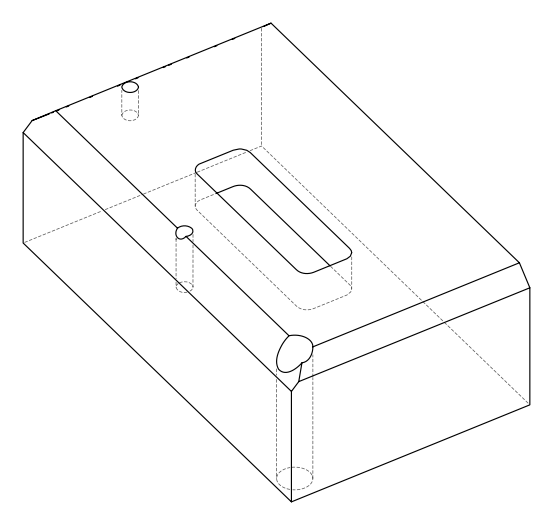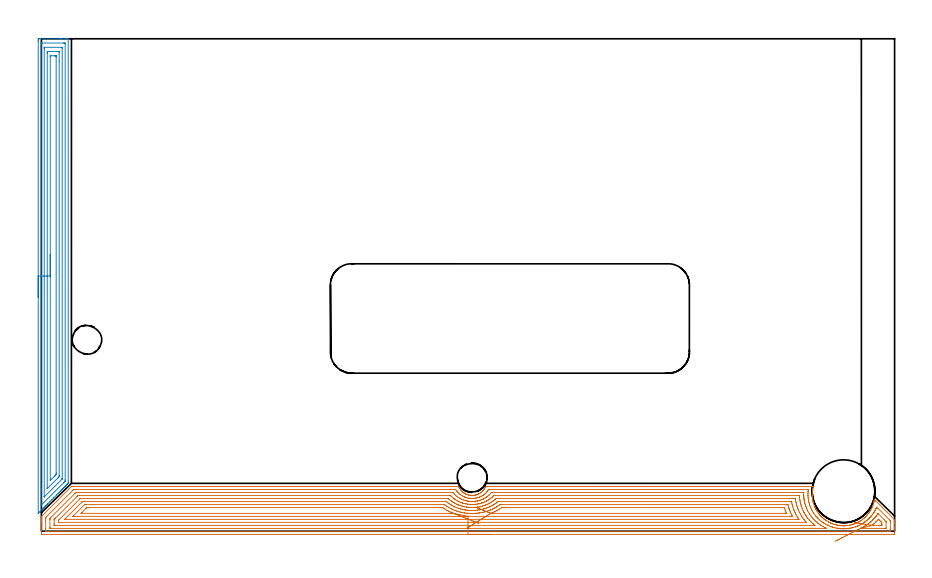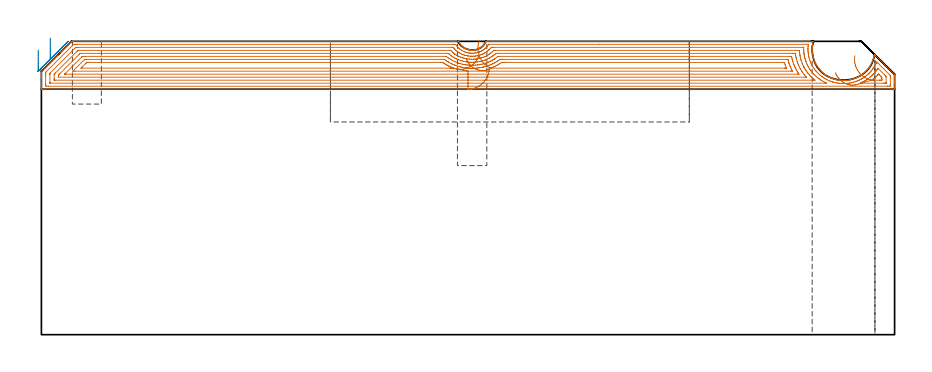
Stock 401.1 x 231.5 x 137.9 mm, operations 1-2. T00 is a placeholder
(PLAN: 14 operations, 10 tool changes, 62.9 min)
(1 AREA_MILL | FG_CHAMFER_SURFACE | UGT0205_001 | 24.72 min | 101019 mm3)
(2 AREA_MILL_1 | FG_CHAMFER_SURFACE_1 | UGT0205_001 | 8.98 min | 21252 mm3)
(3 AREA_MILL_2 | FG_CHAMFER_SURFACE_2 | UGT0205_001 | 10.54 min | 26069 mm3)
(4 MILL_RECTANGULAR_POCKET | POCKET_RECTANGULAR_STRAIGHT | NXT0201_012 | Follow Part, ap 4, ae 75% | 14.4 min | 325528 mm3)
(5 MILL_BLIND_HOLE_FROM_SOLID_MATERIAL | STEP1POCKET | NXT0201_010 | Spiral | 1.45 min | 8687 mm3)
(6 BORE_BLIND_HOLE | STEP1POCKET | UGT0332_073 | 0.24 min | 13 mm3)
(7 SPOT_DRILL | STEP1HOLE | NXT0321_9005460120000 | 0.05 min | 148 mm3)
(8 SPOT_DRILL_1 | STEP1POCKET_1 | NXT0321_9005460120000 | 0.03 min | 19 mm3)
(9 DRILL_BLIND_HOLE_INTO_CENTER | STEP1HOLE | UGT0301_196 | 0.06 min | 324 mm3)
(10 GUN_DRILL_THROUGH_HOLE | STEP1HOLE | UGT0307_003 | 0.63 min | 4911 mm3)
(11 SPADE_DRILL_TO_ENLARGE_THROUGH_HOLE | STEP1HOLE | UGT0306_009 | 0.58 min | 30926 mm3)
(12 DRILL_TO_ENLARGE_THROUGH_HOLE | STEP1HOLE | UGT0301_394 | 0.6 min | 54657 mm3)
(13 DRILL_BLIND_HOLE_INTO_CENTER_1 | STEP1POCKET_1 | NXT0301_128 | 0.13 min | 3147 mm3)
(14 MILL_ROUGH_BLIND_HOLE_CONTOUR | STEP1POCKET_1 | NXT0201_010 | Spiral | 0.5 min | 1110 mm3)
(TOOL UGT0205_001 | Chamfer Mill 20 x 3 x 45 deg. | D20 FL50 Z2)
(TOOL NXT0201_012 | ENDMILL 16mm [2P460-1600-NA 1630] | D16 FL38 Z6)
(TOOL NXT0201_010 | ENDMILL 10mm [2P460-1000-NA 1630] | D10 FL30 Z6)
(TOOL UGT0332_073 | 13.8 mm Rough Boring Bar | D13.8)
(TOOL NXT0321_9005460120000 | NC Spot Drill, 142deg, 12mm, Carbide, Uncoated | D12 PA142 FL30 Z2)
(TOOL UGT0301_196 | Twist Drill 7.7 mm | D7.7 PA118 FL73 Z2)
(TOOL UGT0307_003 | Gun Drill 7 mm | D7 PA130 FL24 Z1)
(TOOL UGT0306_009 | Spade Drill 18.5mm | D18.5 PA132 FL10 Z2)
(TOOL UGT0301_394 | Twist Drill 29.5 mm | D29.5 PA118 FL165 Z2)
(TOOL NXT0301_128 | Carbide Drill 12mm [861.1-1200-036A1-GP GC34] | D12 PA150 FL37.4 Z2)
(OP 1 AREA_MILL)
G17 G21 G94 G90
T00 M6
G54
G17 G0 G90 X210.55 Y-1.5 S1061 M3
G43 Z147.9 H0
Z125.4
G94 G1 X210.512 Z124.528 F250.
X210.398 Z123.663
X210.209 Z122.812
X209.947 Z121.98
X209.613 Z121.174
X209.21 Z120.4
X208.741 Z119.664
X208.21 Z118.972
X207.621 Z118.329
X206.978 Z117.74
X206.286 Z117.208
X205.55 Z116.74
X204.776 Z116.337
X203.97 Z116.003
X203.138 Z115.741
X202.286 Z115.552
X201.422 Z115.438
X200.55 Z115.4
X0.608 Y-1.499 Z115.401
X0.042 Y-1.493 Z115.404
X0.008 Y-1.492 Z115.406
X0. Y-0.93 Z115.968
Y3.52 Z120.415
Y4.089 Z120.986
Y4.41 Z121.307
Y4.979 Z121.875
Y5.3 Z122.195
Y5.934 Z122.833
Y6.635 Z123.534
X0.001 Y6.76 Z123.66
X0.01 Y6.901 Z123.794
X0.142 Y7.042 Z123.942
X13.997 Y20.897 Z137.796
X14.094 Y20.994 Z137.891
X14.889 Y21. Z137.9
X196.087
X196.143 Y20.995 Z137.891
X196.174 Y20.951 Z137.85
X196.26 Y20.774 Z137.671
X196.333 Y20.621 Z137.518
X196.433 Y20.429 Z137.327
X196.527 Y20.25 Z137.148
X196.612 Y20.112 Z137.01
X196.699 Y19.984 Z136.883
X196.92 Y19.661 Z136.561
X196.98 Y19.584 Z136.483
X197.014 Y19.539 Z136.437
X197.059 Y19.48 Z136.379
X197.255 Y19.226 Z136.124
X197.421 Y19.034 Z135.931
X197.784 Y18.678 Z135.577
X197.872 Y18.599 Z135.497
X198.16 Y18.339 Z135.239
X198.236 Y18.277 Z135.177
X198.277 Y18.246 Z135.146
X198.315 Y18.217 Z135.117
X198.467 Y18.115 Z135.013
X198.555 Y18.056 Z134.952
X198.756 Y17.918 Z134.817
X198.765 Y17.912 Z134.812
X198.963 Y17.793 Z134.691
X199.018 Y17.76 Z134.658
X199.209 Y17.646 Z134.54
X199.513 Y17.487 Z134.385
X199.578 Y17.454 Z134.352
X199.852 Y17.334 Z134.232
X200.104 Y17.237 Z134.132
X200.316 Y17.166 Z134.066
X200.548 Y17.091 Z133.991
X200.996 Y16.975 Z133.874
X201.09 Y16.957 Z133.857
X201.443 Y16.893 Z133.788
X201.532 Y16.881 Z133.778
X201.621 Y16.87 Z133.767
X201.708 Y16.859 Z133.756
X201.891 Y16.838 Z133.731
X202.338 Y16.805 Z133.7
X202.673 Y16.806
X202.785 Y16.812 Z133.706
X203.233 Y16.851 Z133.744
X203.324 Y16.862 Z133.759
X203.381 Y16.87 Z133.767
X203.46 Y16.881 Z133.778
X203.489 Y16.886 Z133.781
X203.679 Y16.911 Z133.809
X204.128 Y17.006 Z133.901
X204.218 Y17.029 Z133.927
X204.573 Y17.129 Z134.025
X204.8 Y17.208 Z134.107
X205.002 Y17.28 Z134.178
X205.405 Y17.445 Z134.344
X205.425 Y17.453 Z134.353
X205.459 Y17.47 Z134.369
X205.467 Y17.473 Z134.373
X205.507 Y17.495 Z134.395
X205.919 Y17.72 Z134.618
X206.361 Y17.993 Z134.89
X206.831 Y18.339 Z135.238
X207.255 Y18.707 Z135.606
X207.506 Y18.96 Z135.86
X207.624 Y19.095 Z135.991
X207.691 Y19.168 Z136.067
X207.742 Y19.225 Z136.124
X207.987 Y19.538 Z136.438
X208.149 Y19.746 Z136.646
X208.383 Y20.111 Z137.011
X208.628 Y20.55 Z137.449
X208.792 Y20.884 Z137.782
X208.848 Y21. Z137.885
X209.476 Z137.9
X362.567 Y20.999 Z137.899
X362.771 Y20.998 Z137.893
X362.811 Y20.993 Z137.887
X362.815 Y20.974 Z137.868
X362.632 Y20.112 Z137.01
X362.539 Y19.539 Z136.437
X362.489 Y19.226 Z136.124
X362.429 Y18.65 Z135.548
X362.397 Y18.339 Z135.238
X362.363 Y17.453 Z134.352
X362.38 Y16.567 Z133.466
X362.449 Y15.681 Z132.58
X362.577 Y14.795 Z131.694
X362.752 Y13.909 Z130.808
X362.822 Y13.604 Z130.502
X362.909 Y13.31 Z130.208
X362.994 Y13.023 Z129.921
X363.295 Y12.136 Z129.036
X363.652 Y11.253 Z128.147
X363.716 Y11.108 Z128.002
X363.896 Y10.75 Z127.65
X363.952 Y10.64 Z127.536
X363.986 Y10.572 Z127.47
X364.092 Y10.364 Z127.263
X364.145 Y10.267 Z127.167
X364.337 Y9.919 Z126.818
X364.598 Y9.478 Z126.377
X365.202 Y8.592 Z125.491
X365.35 Y8.389 Z125.288
X365.504 Y8.189 Z125.088
X365.667 Y7.991 Z124.891
X365.903 Y7.706 Z124.605
X365.979 Y7.62 Z124.518
X366.062 Y7.525 Z124.421
X366.147 Y7.428 Z124.326
X366.398 Y7.154 Z124.053
X366.471 Y7.08 Z123.978
X366.727 Y6.821 Z123.718
X366.871 Y6.682 Z123.579
X367.007 Y6.551 Z123.449
X367.169 Y6.401 Z123.299
X367.292 Y6.287 Z123.186
X367.704 Y5.933 Z122.833
X367.808 Y5.85 Z122.75
X367.943 Y5.741 Z122.64
X368.061 Y5.65 Z122.549
X368.132 Y5.597 Z122.493
X368.186 Y5.554 Z122.452
X368.272 Y5.492 Z122.391
X368.359 Y5.43 Z122.329
X368.542 Y5.3 Z122.197
X368.656 Y5.219 Z122.115
X368.894 Y5.048 Z121.947
X369.08 Y4.926 Z121.825
X369.974 Y4.394 Z121.292
X370.144 Y4.302 Z121.199
X370.332 Y4.2 Z121.098
X370.402 Y4.162 Z121.06
X370.868 Y3.936 Z120.834
X371.037 Y3.862 Z120.758
X371.225 Y3.778 Z120.675
X371.313 Y3.738 Z120.636
X371.762 Y3.557 Z120.456
X372.541 Y3.276 Z120.174
X372.656 Y3.239 Z120.138
X372.711 Y3.224 Z120.122
X372.822 Y3.192 Z120.089
X373.102 Y3.109 Z120.007
X373.55 Y2.993 Z119.891
X373.714 Y2.959 Z119.854
X374.444 Y2.799 Z119.697
X374.607 Y2.771 Z119.669
X374.891 Y2.721 Z119.62
X375.162 Y2.686 Z119.586
X375.338 Y2.665 Z119.562
X375.5 Y2.653 Z119.544
X375.73 Y2.63 Z119.526
X375.946 Y2.613 Z119.503
X376.232 Y2.585 Z119.481
X376.679 Y2.561 Z119.46
X377.127 Y2.551 Z119.451
X377.134 Y2.552
X377.285 Y2.557
X377.343 Y2.558 Z119.452
X377.374 Z119.454
X377.411 Y2.559 Z119.456
X377.574 Y2.562 Z119.46
X378.021 Y2.589 Z119.483
X378.177 Y2.606 Z119.495
X378.633 Y2.646 Z119.543
X378.833 Y2.665 Z119.563
X378.915 Y2.673 Z119.57
X379.809 Y2.809 Z119.707
X379.963 Y2.839 Z119.737
X380.256 Y2.896 Z119.796
X380.703 Y3.006 Z119.903
X381.302 Y3.176 Z120.069
X381.48 Y3.224 Z120.122
X381.557 Y3.245 Z120.144
X381.597 Y3.257 Z120.154
X381.659 Y3.277 Z120.173
X381.748 Y3.31 Z120.204
X382.194 Y3.472 Z120.368
X382.491 Y3.579 Z120.478
X382.939 Y3.761 Z120.66
X383.385 Y3.961 Z120.858
X383.533 Y4.034 Z120.93
X383.799 Y4.162 Z121.06
X383.951 Y4.243 Z121.143
X384.279 Y4.42 Z121.319
X384.728 Y4.683 Z121.581
X384.872 Y4.772 Z121.67
X385.173 Y4.959 Z121.857
X385.24 Y5.004 Z121.901
X385.307 Y5.048 Z121.946
X386.067 Y5.596 Z122.494
X386.494 Y5.934 Z122.832
X386.657 Y6.075 Z122.972
X386.79 Y6.19 Z123.086
X386.961 Y6.336 Z123.234
X387.103 Y6.471 Z123.371
X387.159 Y6.524 Z123.424
X387.431 Y6.783 Z123.681
X387.47 Y6.821 Z123.718
X387.855 Y7.213 Z124.111
X388.131 Y7.525 Z124.42
X388.293 Y7.707 Z124.604
X388.749 Y8.256 Z125.155
X388.999 Y8.592 Z125.491
X389.173 Y8.84 Z125.74
X389.307 Y9.032 Z125.932
X389.643 Y9.542 Z126.442
X389.882 Y9.951 Z126.851
X390.107 Y10.364 Z127.264
X390.537 Y11.224 Z128.122
X390.905 Y12.137 Z129.035
X391.205 Y13.022 Z129.922
X391.384 Y13.655 Z130.554
X391.431 Y13.822 Z130.721
X391.479 Y14.017 Z130.915
X391.495 Y14.094 Z130.992
X391.537 Y14.287 Z131.184
X391.61 Y14.63 Z131.53
X391.649 Y14.817 Z131.715
X391.656 Y14.831 Z131.729
X391.658
X391.676 Y14.825 Z131.723
X392.013 Y14.487 Z131.387
X392.303 Y14.2 Z131.095
X400.905 Y5.597 Z122.493
X401.088 Y5.413 Z122.309
X401.099 Y5.396 Z122.292
X401.1 Y5.151 Z122.051
Y4.163 Z121.063
Y3.52 Z120.416
Y2.309 Z119.206
Y1.74 Z118.635
Y1.135 Z118.03
Y-0.645 Z116.251
X401.098 Y-0.93 Z115.967
X401.092 Y-1.491 Z115.405
X401.058 Y-1.493 Z115.404
X400.492 Y-1.5 Z115.4
X200.55
Y-0.086 Z116.814
X3.285
X2.436 Y-0.083 Z116.817
X2.393 Y-0.08 Z116.82
X2.01 Y-0.04 Z116.86
X2.003 Y0.349 Z117.249
X2.001 Y0.85 Z117.75
X2. Y1.242 Z118.142
Y4.802 Z121.702
Y5.692 Z122.592
X2.003 Y6.19 Z123.09
X2.007 Y6.386 Z123.286
X2.01 Y6.433 Z123.333
X2.028 Y6.466 Z123.366
X2.07 Y6.512 Z123.412
X2.393 Y6.843 Z123.743
X14.889 Y19.338 Z136.238
X14.992 Y19.437 Z136.337
X15.101 Y19.539 Z136.439
X15.739 Y19.582 Z136.482
X15.782 Y19.584 Z136.484
X16.628 Y19.586 Z136.486
X193.409
X194.258 Y19.583 Z136.483
X194.302 Y19.581 Z136.481
X194.771 Y19.539 Z136.439
X195.194 Y18.954 Z135.854
X195.432 Y18.65 Z135.55
X195.731 Y18.29 Z135.19
X196.087 Y17.931 Z134.831
X196.271 Y17.76 Z134.66
X196.647 Y17.425 Z134.325
X196.98 Y17.173 Z134.073
X197.427 Y16.87 Z133.77
X197.872 Y16.599 Z133.499
X198.457 Y16.286 Z133.186
X198.765 Y16.148 Z133.048
X198.835 Y16.119 Z133.019
X199.199 Y15.98 Z132.88
X199.657 Y15.832 Z132.732
X199.87 Y15.768 Z132.668
X200.55 Y15.603 Z132.503
X201.015 Y15.516 Z132.416
X201.443 Y15.461 Z132.361
X201.618 Y15.44 Z132.34
X202.18 Y15.4 Z132.3
X202.335 Y15.396 Z132.296
X202.912 Y15.404 Z132.304
X203.228 Y15.429 Z132.329
X203.727 Y15.482 Z132.382
X204.12 Y15.538 Z132.438
X204.49 Y15.612 Z132.512
X205.013 Y15.737 Z132.637
X205.203 Y15.79 Z132.69
X205.795 Y15.98 Z132.88
X205.889 Y16.013 Z132.913
X205.906 Y16.019 Z132.919
X206.506 Y16.271 Z133.171
X206.798 Y16.421 Z133.321
X207.089 Y16.58 Z133.48
X207.578 Y16.87 Z133.77
X207.691 Y16.944 Z133.844
X208.164 Y17.288 Z134.188
X208.583 Y17.624 Z134.524
X208.656 Y17.687 Z134.587
X208.735 Y17.76 Z134.66
X209.109 Y18.125 Z135.025
X209.476 Y18.525 Z135.425
X209.532 Y18.594 Z135.494
X209.576 Y18.65 Z135.55
X209.917 Y19.1 Z136.
X210.216 Y19.539 Z136.439
X210.24 Y19.57 Z136.47
X210.25 Y19.579 Z136.479
X210.277 Y19.582 Z136.482
X210.323 Y19.585 Z136.485
X262.456
X360.325 Y19.584 Z136.484
X360.515 Y19.578 Z136.478
X360.521 Y19.567 Z136.467
X360.52 Y19.539 Z136.439
X360.502 Y19.363 Z136.263
X360.426 Y18.65 Z135.55
X360.418 Y18.557 Z135.457
X360.375 Y17.76 Z134.66
X360.374 Y17.712 Z134.612
X360.376 Y16.87 Z133.77
X360.377 Y16.818 Z133.718
X360.427 Y15.98 Z132.88
X360.434 Y15.871 Z132.771
X360.531 Y15.09 Z131.99
X360.562 Y14.854 Z131.754
X360.682 Y14.2 Z131.1
X360.767 Y13.759 Z130.659
X360.875 Y13.31 Z130.21
X361.105 Y12.533 Z129.433
X361.142 Y12.42 Z129.32
X361.218 Y12.197 Z129.097
X361.47 Y11.53 Z128.43
X361.627 Y11.123 Z128.023
X361.837 Y10.64 Z127.54
X362.111 Y10.085 Z126.985
X362.29 Y9.75 Z126.65
X362.501 Y9.361 Z126.261
X362.809 Y8.86 Z125.76
X363.003 Y8.564 Z125.464
X363.416 Y7.97 Z124.87
X363.896 Y7.336 Z124.236
X364.011 Y7.195 Z124.095
X364.109 Y7.08 Z123.98
X364.428 Y6.716 Z123.616
X364.788 Y6.319 Z123.219
X364.918 Y6.19 Z123.09
X365.681 Y5.459 Z122.359
X365.863 Y5.3 Z122.2
X366.574 Y4.714 Z121.614
X366.985 Y4.41 Z121.31
X367.466 Y4.066 Z120.966
X367.798 Y3.85 Z120.75
X368.394 Y3.485 Z120.385
X369.251 Y3.013 Z119.913
X369.405 Y2.937 Z119.837
X370.048 Y2.63 Z119.53
X370.144 Y2.587 Z119.487
X370.221 Y2.554 Z119.454
X371.037 Y2.238 Z119.138
X371.658 Y2.011 Z118.911
X371.929 Y1.924 Z118.824
X372.009 Y1.9 Z118.8
X372.573 Y1.74 Z118.64
X372.822 Y1.676 Z118.576
X372.907 Y1.655 Z118.555
X373.714 Y1.485 Z118.385
X374.036 Y1.42 Z118.32
X374.607 Y1.327 Z118.227
X375.081 Y1.268 Z118.168
X375.5 Y1.226 Z118.126
X375.68 Y1.211 Z118.111
X376.231 Y1.171 Z118.071
X376.392 Y1.164 Z118.064
X376.988 Y1.146 Z118.046
X377.285
X377.861 Y1.166 Z118.066
X378.177 Y1.183 Z118.083
X378.69 Y1.229 Z118.129
X379.07 Y1.267 Z118.167
X379.491 Y1.32 Z118.22
X379.963 Y1.391 Z118.291
X380.265 Y1.438 Z118.338
X380.855 Y1.554 Z118.454
X381.007 Y1.59 Z118.49
X381.616 Y1.74 Z118.64
X381.769 Y1.783 Z118.683
X382.509 Y2.002 Z118.902
X382.64 Y2.047 Z118.947
X383.069 Y2.203 Z119.103
X383.533 Y2.377 Z119.277
X383.714 Y2.45 Z119.35
X384.149 Y2.63 Z119.53
X384.375 Y2.731 Z119.631
X384.426 Y2.754 Z119.654
X384.939 Y3.008 Z119.908
X385.318 Y3.207 Z120.107
X385.521 Y3.319 Z120.219
X385.875 Y3.52 Z120.42
X386.085 Y3.646 Z120.546
X386.211 Y3.724 Z120.624
X386.628 Y3.994 Z120.894
X387.103 Y4.324 Z121.224
X387.154 Y4.36 Z121.26
X387.222 Y4.41 Z121.31
X387.661 Y4.744 Z121.644
X387.996 Y5.01 Z121.91
X388.336 Y5.3 Z122.2
X388.627 Y5.561 Z122.461
X388.889 Y5.802 Z122.702
X389.086 Y5.994 Z122.894
X389.28 Y6.19 Z123.09
X389.525 Y6.446 Z123.346
X389.781 Y6.725 Z123.625
X389.947 Y6.915 Z123.815
X390.087 Y7.08 Z123.98
X390.35 Y7.403 Z124.303
X390.674 Y7.808 Z124.708
X390.743 Y7.901 Z124.801
X390.792 Y7.97 Z124.87
X391.107 Y8.429 Z125.329
X391.397 Y8.86 Z125.76
X391.463 Y8.963 Z125.863
X391.566 Y9.132 Z126.032
X391.789 Y9.528 Z126.428
X391.909 Y9.75 Z126.65
X392.097 Y10.111 Z127.011
X392.366 Y10.64 Z127.54
X392.397 Y10.702 Z127.602
X392.459 Y10.834 Z127.734
X392.667 Y11.322 Z128.222
X393.352 Y10.698 Z127.598
X393.371 Y10.679 Z127.579
X398.749 Y5.3 Z122.2
X399.09 Y4.919 Z121.819
X399.096 Y4.41 Z121.31
X399.099 Y4.019 Z120.919
Y0.85 Z117.75
X399.098 Y0.461 Z117.361
X399.09 Y-0.04 Z116.86
X398.748 Y-0.08 Z116.82
X398.707 Y-0.082 Z116.818
X397.861 Y-0.086 Z116.814
X397.815
X200.55
Y1.328 Z118.228
X4.178 Y1.329 Z118.229
X4.04 Y1.33 Z118.23
X4.018 Y1.332 Z118.232
X4.013 Y1.334 Z118.234
X4.009 Y1.351 Z118.251
X4.003 Y1.445 Z118.345
X4.001 Y1.563 Z118.463
X4. Y1.74 Z118.64
X4.001 Y5.477 Z122.377
X4.004 Y5.655 Z122.555
X4.012 Y6. Z122.9
X4.178 Y6.179 Z123.079
X4.184 Y6.184 Z123.084
X15.782 Y17.783 Z134.683
X16.074 Y18.071 Z134.971
X16.16 Y18.151 Z135.051
X16.176 Y18.164 Z135.064
X16.202 Y18.167 Z135.067
X16.263 Y18.17 Z135.07
X16.674 Y18.171 Z135.071
X17.154
X192.997
X193.409 Y18.169 Z135.069
X193.467 Y18.167 Z135.067
X193.499 Y18.165 Z135.065
X193.528 Y18.136 Z135.036
X194.059 Y17.513 Z134.413
X194.302 Y17.267 Z134.167
X194.718 Y16.87 Z133.77
X195.194 Y16.453 Z133.353
X195.85 Y15.98 Z132.88
X196.087 Y15.82 Z132.72
X196.515 Y15.553 Z132.453
X196.98 Y15.305 Z132.205
X197.396 Y15.09 Z131.99
X197.872 Y14.883 Z131.783
X198.214 Y14.749 Z131.649
X198.765 Y14.565 Z131.465
X199.083 Y14.468 Z131.368
X199.499 Y14.358 Z131.258
X199.657 Y14.321 Z131.221
X200.199 Y14.2 Z131.1
X200.55 Y14.137 Z131.037
X200.625 Y14.125 Z131.025
X201.443 Y14.032 Z130.932
X201.627 Y14.016 Z130.916
X201.997 Y13.992 Z130.892
X202.335 Y13.981 Z130.881
X202.551 Y13.984 Z130.884
X203.228 Y14.006 Z130.906
X203.408 Y14.02 Z130.92
X204.12 Y14.094 Z130.994
X204.214 Y14.106 Z131.006
X204.811 Y14.2 Z131.1
X204.979 Y14.234 Z131.134
X205.013 Y14.241 Z131.141
X205.697 Y14.408 Z131.308
X205.906 Y14.466 Z131.366
X206.379 Y14.618 Z131.518
X206.798 Y14.76 Z131.66
X207.035 Y14.854 Z131.754
X207.618 Y15.09 Z131.99
X207.668 Y15.113 Z132.013
X207.691 Y15.124 Z132.024
X208.247 Y15.425 Z132.325
X208.583 Y15.62 Z132.52
X208.807 Y15.757 Z132.657
X209.154 Y15.98 Z132.88
X209.343 Y16.112 Z133.012
X209.476 Y16.21 Z133.11
X209.845 Y16.501 Z133.401
X210.295 Y16.87 Z133.77
X210.334 Y16.904 Z133.804
X210.369 Y16.936 Z133.836
X210.781 Y17.349 Z134.249
X211.158 Y17.76 Z134.66
X211.507 Y18.164 Z135.064
X211.744 Y18.168 Z135.068
X212.154 Y18.17 Z135.07
X212.634 Y18.171 Z135.071
X358.129 Y18.17 Z135.07
X358.314 Y18.168 Z135.068
X358.348 Y18.167 Z135.067
X358.378 Y18.164 Z135.064
X358.381 Y18.121 Z135.021
X358.377 Y17.033 Z133.933
X358.382 Y16.87 Z133.77
X358.417 Y16.103 Z133.003
X358.428 Y15.98 Z132.88
X358.514 Y15.116 Z132.016
X358.517 Y15.09 Z131.99
X358.54 Y14.905 Z131.805
X358.661 Y14.2 Z131.1
X358.687 Y14.053 Z130.953
X358.849 Y13.31 Z130.21
X358.95 Y12.901 Z129.801
X359.102 Y12.42 Z129.32
X359.374 Y11.588 Z128.488
X359.395 Y11.53 Z128.43
X359.433 Y11.427 Z128.327
X359.751 Y10.64 Z127.54
X359.984 Y10.09 Z126.99
X360.156 Y9.75 Z126.65
X360.325 Y9.422 Z126.322
X360.639 Y8.86 Z125.76
X361.117 Y8.071 Z124.971
X361.185 Y7.97 Z124.87
X361.218 Y7.922 Z124.822
X361.568 Y7.424 Z124.324
X361.824 Y7.08 Z123.98
X362.111 Y6.704 Z123.604
X362.54 Y6.19 Z123.09
X363.003 Y5.672 Z122.572
X363.365 Y5.3 Z122.2
X363.896 Y4.789 Z121.689
X364.308 Y4.41 Z121.31
X364.788 Y4.009 Z120.909
X365.061 Y3.79 Z120.69
X365.417 Y3.52 Z120.42
X365.681 Y3.329 Z120.229
X366.326 Y2.877 Z119.777
X366.574 Y2.724 Z119.624
X366.73 Y2.63 Z119.53
X367.466 Y2.209 Z119.109
X368.326 Y1.74 Z118.64
X368.702 Y1.554 Z118.454
X369.123 Y1.335 Z118.235
X368.77 Y1.33 Z118.23
X368.62 Y1.329 Z118.229
X200.55 Y1.328 Z118.228
Y2.743 Z119.643
X6.743
X6.059 Y2.748 Z119.648
X6.021 Y2.749 Z119.649
X6.01 Y2.754 Z119.654
X6.007 Y2.776 Z119.676
X6.003 Y2.876 Z119.776
X6.001 Y3.079 Z119.979
X6. Y3.484 Z120.384
X6.001 Y5.3 Z122.2
X6.01 Y5.513 Z122.413
X6.021 Y5.561 Z122.461
X6.055 Y5.599 Z122.499
X6.12 Y5.667 Z122.567
X6.302 Y5.852 Z122.752
X6.639 Y6.19 Z123.09
X16.674 Y16.225 Z133.125
X17. Y16.545 Z133.445
X17.194 Y16.733 Z133.633
X17.229 Y16.75 Z133.65
X17.275 Y16.753 Z133.653
X17.372 Y16.755 Z133.655
X17.567 Y16.757 Z133.657
X17.68
X191.737
X192.127 Y16.755 Z133.655
X192.321 Y16.752 Z133.652
X192.342 Y16.751 Z133.651
X192.366 Y16.734 Z133.634
X192.426 Y16.681 Z133.581
X192.517 Y16.596 Z133.496
X193.164 Y15.98 Z132.88
X193.409 Y15.763 Z132.663
X193.778 Y15.454 Z132.354
X194.269 Y15.09 Z131.99
X194.302 Y15.066 Z131.966
X194.386 Y15.005 Z131.905
X195.194 Y14.497 Z131.397
X195.731 Y14.2 Z131.1
X196.087 Y14.015 Z130.915
X196.449 Y13.839 Z130.739
X196.98 Y13.616 Z130.516
X197.82 Y13.31 Z130.21
X197.872 Y13.292 Z130.192
X197.898 Y13.284 Z130.184
X198.413 Y13.136 Z130.036
X198.765 Y13.046 Z129.946
X199.115 Y12.961 Z129.861
X199.657 Y12.844 Z129.744
X200.226 Y12.743 Z129.643
X200.55 Y12.704 Z129.604
X201.237 Y12.625 Z129.525
X201.443 Y12.61 Z129.51
X202.184 Y12.571 Z129.471
X202.335 Y12.567 Z129.467
X203.064 Y12.584 Z129.484
X203.228 Y12.59 Z129.49
X203.897 Y12.642 Z129.542
X204.12 Y12.666 Z129.566
X204.696 Y12.736 Z129.636
X205.013 Y12.788 Z129.688
X205.458 Y12.866 Z129.766
X205.906 Y12.967 Z129.867
X206.184 Y13.032 Z129.932
X206.798 Y13.197 Z130.097
X206.886 Y13.223 Z130.123
X207.162 Y13.31 Z130.21
X207.555 Y13.445 Z130.345
X207.691 Y13.495 Z130.395
X208.196 Y13.696 Z130.596
X208.583 Y13.857 Z130.757
X208.82 Y13.964 Z130.864
X209.282 Y14.2 Z131.1
X209.408 Y14.267 Z131.167
X209.476 Y14.305 Z131.205
X209.968 Y14.599 Z131.499
X210.369 Y14.846 Z131.746
X210.515 Y14.944 Z131.844
X210.724 Y15.09 Z131.99
X211.031 Y15.319 Z132.219
X211.261 Y15.496 Z132.396
X211.527 Y15.715 Z132.615
X211.84 Y15.98 Z132.88
X212.005 Y16.128 Z133.028
X212.154 Y16.267 Z133.167
X212.463 Y16.562 Z133.462
X212.662 Y16.75 Z133.65
X213.046 Y16.755 Z133.655
X213.16 Y16.756 Z133.656
X355.977
X356.267 Y16.754 Z133.654
X356.339 Y16.751 Z133.651
X356.367 Y16.749 Z133.649
X356.371 Y16.725 Z133.625
X356.379 Y16.656 Z133.556
X356.403 Y16.331 Z133.231
X356.43 Y15.98 Z132.88
X356.486 Y15.358 Z132.258
X356.52 Y15.09 Z131.99
X356.625 Y14.33 Z131.23
X356.648 Y14.2 Z131.1
X356.755 Y13.613 Z130.513
X356.819 Y13.31 Z130.21
X356.836 Y13.229 Z130.129
X357.055 Y12.42 Z129.32
X357.183 Y11.993 Z128.893
X357.346 Y11.53 Z128.43
X357.648 Y10.685 Z127.585
X357.677 Y10.611 Z127.511
X358.046 Y9.75 Z126.65
X358.425 Y8.975 Z125.875
X358.487 Y8.86 Z125.76
X358.54 Y8.761 Z125.661
X358.831 Y8.254 Z125.154
X359.002 Y7.97 Z124.87
X359.166 Y7.704 Z124.604
X359.433 Y7.287 Z124.187
X359.575 Y7.08 Z123.98
X359.9 Y6.614 Z123.514
X360.223 Y6.19 Z123.09
X360.325 Y6.059 Z122.959
X360.969 Y5.3 Z122.2
X361.218 Y5.022 Z121.922
X361.808 Y4.41 Z121.31
X362.111 Y4.116 Z121.016
X362.754 Y3.52 Z120.42
X363.003 Y3.307 Z120.207
X363.67 Y2.752 Z119.652
X363.639 Y2.75 Z119.65
X363.003 Y2.744 Z119.644
X362.89 Y2.743 Z119.643
X200.55
Y4.157 Z121.057
X8.002
X8.001 Y4.159 Z121.059
X8.002 Y4.41 Z121.31
X8.008 Y5.041 Z121.941
X8.016 Y5.105 Z122.005
X8.055 Y5.148 Z122.048
X8.201 Y5.3 Z122.2
X8.42 Y5.521 Z122.421
X8.641 Y5.743 Z122.643
X17.778 Y14.879 Z131.779
X17.99 Y15.09 Z131.99
X18.228 Y15.321 Z132.221
X18.244 Y15.334 Z132.234
X18.27 Y15.337 Z132.237
X18.333 Y15.341 Z132.241
X18.46 Y15.342 Z132.242
X190.985 Y15.343 Z132.243
X191.155 Y15.341 Z132.241
X191.29 Y15.338 Z132.238
X191.328 Y15.336 Z132.236
X191.342 Y15.326 Z132.226
X191.371 Y15.302 Z132.202
X191.599 Y15.09 Z131.99
X191.624 Y15.067 Z131.967
X191.814 Y14.9 Z131.8
X192.517 Y14.344 Z131.244
X192.712 Y14.2 Z131.1
X193.125 Y13.914 Z130.814
X193.409 Y13.732 Z130.632
X194.093 Y13.31 Z130.21
X194.302 Y13.19 Z130.09
X194.57 Y13.043 Z129.943
X195.194 Y12.735 Z129.635
X195.904 Y12.42 Z129.32
X196.087 Y12.347 Z129.247
X196.205 Y12.302 Z129.202
X196.98 Y12.034 Z128.934
X197.541 Y11.86 Z128.76
X197.872 Y11.771 Z128.671
X198.736 Y11.558 Z128.458
X198.765 Y11.552 Z128.452
X198.867 Y11.53 Z128.43
X199.657 Y11.386 Z128.286
X199.831 Y11.357 Z128.257
X200.55 Y11.27 Z128.17
X200.843 Y11.237 Z128.137
X201.443 Y11.192 Z128.092
X201.801 Y11.173 Z128.073
X202.335 Y11.153 Z128.053
X202.706 Y11.16 Z128.06
X203.228 Y11.175 Z128.075
X203.565 Y11.194 Z128.094
X204.12 Y11.237 Z128.137
X204.387 Y11.264 Z128.164
X205.013 Y11.34 Z128.24
X205.18 Y11.363 Z128.263
X205.906 Y11.482 Z128.382
X205.946 Y11.489 Z128.389
X206.146 Y11.53 Z128.43
X206.675 Y11.653 Z128.553
X206.798 Y11.684 Z128.584
X207.378 Y11.842 Z128.742
X207.691 Y11.933 Z128.833
X208.06 Y12.052 Z128.952
X208.583 Y12.229 Z129.129
X208.724 Y12.28 Z129.18
X209.083 Y12.42 Z129.32
X209.361 Y12.535 Z129.435
X209.476 Y12.584 Z129.484
X209.977 Y12.811 Z129.711
X210.369 Y13.012 Z129.912
X210.563 Y13.116 Z130.016
X210.913 Y13.31 Z130.21
X211.133 Y13.438 Z130.338
X211.261 Y13.516 Z130.416
X211.68 Y13.782 Z130.682
X212.154 Y14.098 Z130.998
X212.214 Y14.14 Z131.04
X212.293 Y14.2 Z131.1
X212.716 Y14.529 Z131.429
X213.046 Y14.791 Z131.691
X213.21 Y14.927 Z131.827
X213.403 Y15.09 Z131.99
X213.691 Y15.337 Z132.237
X214.832 Y15.343 Z132.243
X353.185 Y15.342 Z132.242
X353.825 Y15.341 Z132.241
X354.077 Y15.339 Z132.239
X354.33 Y15.335 Z132.235
X354.471 Y15.324 Z132.224
X354.486 Y15.227 Z132.127
X354.506 Y15.09 Z131.99
X354.576 Y14.592 Z131.492
X354.641 Y14.2 Z131.1
X354.758 Y13.521 Z130.421
X354.804 Y13.31 Z130.21
X354.97 Y12.581 Z129.481
X355.012 Y12.42 Z129.32
X355.027 Y12.363 Z129.263
X355.29 Y11.53 Z128.43
X355.448 Y11.053 Z127.953
X355.604 Y10.64 Z127.54
X355.862 Y9.963 Z126.863
X355.951 Y9.75 Z126.65
X356.016 Y9.597 Z126.497
X356.371 Y8.86 Z125.76
X356.755 Y8.107 Z125.007
X356.83 Y7.97 Z124.87
X356.925 Y7.801 Z124.701
X357.375 Y7.08 Z123.98
X357.648 Y6.655 Z123.555
X357.975 Y6.19 Z123.09
X358.54 Y5.42 Z122.32
X358.637 Y5.3 Z122.2
X359.103 Y4.739 Z121.639
X359.602 Y4.162 Z121.062
X359.586 Y4.16 Z121.06
X359.555 Y4.159 Z121.059
X359.433 Y4.158 Z121.058
X200.55 Y4.157 Z121.057
Y5.571 Z122.471
X11.698
X11.319 Y5.573 Z122.473
X11.043 Y5.575 Z122.475
X10.966 Y5.578 Z122.478
X10.989 Y5.629 Z122.529
X11.089 Y5.734 Z122.634
X11.319 Y5.97 Z122.87
X19.005 Y13.656 Z130.556
X19.122 Y13.772 Z130.672
X19.218 Y13.863 Z130.763
X19.28 Y13.92 Z130.82
X19.352 Y13.922 Z130.822
X19.626 Y13.926 Z130.826
X20.245 Y13.928 Z130.828
X20.517 Y13.929 Z130.829
X189.839 Y13.928 Z130.828
X190.112 Y13.927 Z130.827
X190.265 Y13.924 Z130.824
X190.339 Y13.922 Z130.822
X190.456 Y13.839 Z130.739
X191.149 Y13.31 Z130.21
X191.624 Y12.974 Z129.874
X192.48 Y12.42 Z129.32
X192.517 Y12.397 Z129.297
X192.576 Y12.36 Z129.26
X193.409 Y11.897 Z128.797
X194.14 Y11.53 Z128.43
X194.302 Y11.455 Z128.355
X194.436 Y11.396 Z128.296
X195.194 Y11.085 Z127.985
X195.897 Y10.83 Z127.73
X196.087 Y10.766 Z127.666
X196.48 Y10.64 Z127.54
X196.98 Y10.496 Z127.396
X197.179 Y10.441 Z127.341
X197.872 Y10.278 Z127.178
X198.341 Y10.172 Z127.072
X198.765 Y10.091 Z126.991
X199.437 Y9.97 Z126.87
X199.657 Y9.941 Z126.841
X200.455 Y9.845 Z126.745
X200.55 Y9.836 Z126.736
X201.424 Y9.768 Z126.668
X201.443 Y9.767 Z126.667
X201.791 Y9.75 Z126.65
X202.335 Y9.733 Z126.633
X202.353
X203.129 Y9.75 Z126.65
X203.225 Y9.753 Z126.653
X204.065 Y9.805 Z126.705
X204.12 Y9.809 Z126.709
X204.877 Y9.886 Z126.786
X205.013 Y9.902 Z126.802
X205.663 Y9.992 Z126.892
X205.906 Y10.031 Z126.931
X206.426 Y10.122 Z127.022
X206.798 Y10.199 Z127.099
X207.158 Y10.281 Z127.181
X207.691 Y10.412 Z127.312
X207.872 Y10.459 Z127.359
X208.524 Y10.64 Z127.54
X208.569 Y10.654 Z127.554
X208.583 Y10.659 Z127.559
X209.235 Y10.88 Z127.78
X209.476 Y10.963 Z127.863
X209.885 Y11.122 Z128.022
X210.369 Y11.314 Z128.214
X210.521 Y11.378 Z128.278
X210.867 Y11.53 Z128.43
X211.134 Y11.656 Z128.556
X211.261 Y11.719 Z128.619
X211.719 Y11.964 Z128.864
X212.154 Y12.202 Z129.102
X212.293 Y12.281 Z129.181
X212.527 Y12.42 Z129.32
X212.847 Y12.619 Z129.519
X213.046 Y12.747 Z129.647
X213.381 Y12.976 Z129.876
X213.854 Y13.31 Z130.21
X213.903 Y13.346 Z130.246
X213.939 Y13.373 Z130.273
X214.402 Y13.738 Z130.638
X214.557 Y13.859 Z130.759
X214.613 Y13.9 Z130.8
X214.643 Y13.921 Z130.821
X214.677 Y13.923 Z130.823
X214.832 Y13.926 Z130.826
X215.104 Y13.928 Z130.828
X351.672
X352.292 Y13.926 Z130.826
X352.569 Y13.923 Z130.823
X352.64 Y13.921 Z130.821
X352.661 Y13.892 Z130.792
X352.683 Y13.81 Z130.71
X352.787 Y13.31 Z130.21
X352.92 Y12.683 Z129.583
X352.989 Y12.42 Z129.32
X353.185 Y11.694 Z128.594
X353.235 Y11.53 Z128.43
X353.257 Y11.458 Z128.358
X353.541 Y10.64 Z127.54
X353.741 Y10.085 Z126.985
X353.875 Y9.75 Z126.65
X354.077 Y9.248 Z126.148
X354.256 Y8.86 Z125.76
X354.411 Y8.527 Z125.427
X354.7 Y7.97 Z124.87
X354.97 Y7.458 Z124.358
X355.193 Y7.08 Z123.98
X355.525 Y6.527 Z123.427
X355.744 Y6.19 Z123.09
X355.862 Y6.009 Z122.909
X356.098 Y5.652 Z122.552
X356.146 Y5.578 Z122.478
X356.061 Y5.576 Z122.476
X355.862 Y5.573 Z122.473
X355.59 Y5.571 Z122.471
X200.55
Y6.985 Z123.885
X15.782
X14.982 Y6.987 Z123.887
X14.889 Y6.989 Z123.889
X14.812 Y6.992 Z123.892
X14.889 Y7.092 Z123.992
X20.245 Y12.447 Z129.347
X20.303 Y12.494 Z129.394
X20.324 Y12.508 Z129.408
X20.345 Y12.51 Z129.41
X20.444 Y12.513 Z129.413
X20.644 Y12.514 Z129.414
X21.042 Y12.515 Z129.415
X189.041 Y12.514 Z129.414
X189.231 Y12.513 Z129.413
X189.358 Y12.51 Z129.41
X189.454 Y12.507 Z129.407
X189.476 Y12.492 Z129.392
X189.579 Y12.42 Z129.32
X189.839 Y12.235 Z129.135
X190.451 Y11.81 Z128.71
X190.731 Y11.631 Z128.531
X190.892 Y11.53 Z128.43
X191.347 Y11.253 Z128.153
X191.624 Y11.095 Z127.995
X192.447 Y10.64 Z127.54
X192.517 Y10.604 Z127.504
X192.59 Y10.567 Z127.467
X193.137 Y10.309 Z127.209
X193.409 Y10.19 Z127.09
X194.199 Y9.852 Z126.752
X194.302 Y9.814 Z126.714
X194.478 Y9.75 Z126.65
X195.194 Y9.503 Z126.403
X195.563 Y9.383 Z126.283
X196.087 Y9.229 Z126.129
X196.802 Y9.037 Z125.937
X196.98 Y8.994 Z125.894
X197.551 Y8.86 Z125.76
X197.872 Y8.792 Z125.692
X197.958 Y8.775 Z125.675
X198.765 Y8.631 Z125.531
X199.042 Y8.584 Z125.484
X199.657 Y8.508 Z125.408
X200.056 Y8.462 Z125.362
X200.55 Y8.417 Z125.317
X201.031 Y8.38 Z125.28
X201.443 Y8.356 Z125.256
X201.969 Y8.335 Z125.235
X202.335 Y8.325 Z125.225
X202.863 Y8.334 Z125.234
X203.228 Y8.344 Z125.244
X203.72 Y8.369 Z125.269
X204.12 Y8.394 Z125.294
X204.553 Y8.429 Z125.329
X205.013 Y8.474 Z125.374
X205.362 Y8.512 Z125.412
X205.906 Y8.584 Z125.484
X206.147 Y8.619 Z125.519
X206.798 Y8.726 Z125.626
X206.911 Y8.747 Z125.647
X207.47 Y8.86 Z125.76
X207.65 Y8.901 Z125.801
X207.691 Y8.911 Z125.811
X208.363 Y9.08 Z125.98
X208.583 Y9.139 Z126.039
X209.06 Y9.275 Z126.175
X209.476 Y9.4 Z126.3
X209.742 Y9.485 Z126.385
X210.369 Y9.692 Z126.592
X210.411 Y9.707 Z126.607
X210.524 Y9.75 Z126.65
X211.05 Y9.96 Z126.86
X211.261 Y10.047 Z126.947
X211.677 Y10.225 Z127.125
X212.154 Y10.437 Z127.337
X212.291 Y10.503 Z127.403
X212.564 Y10.64 Z127.54
X212.879 Y10.807 Z127.707
X213.046 Y10.898 Z127.798
X213.449 Y11.128 Z128.028
X213.939 Y11.413 Z128.313
X214.012 Y11.457 Z128.357
X214.127 Y11.53 Z128.43
X214.551 Y11.81 Z128.71
X214.832 Y11.999 Z128.899
X215.078 Y12.174 Z129.074
X215.42 Y12.42 Z129.32
X215.542 Y12.506 Z129.406
X215.633 Y12.511 Z129.411
X215.724 Y12.512 Z129.412
X216.522 Y12.514 Z129.414
X216.617 Y12.515 Z129.415
X350.507 Y12.513 Z129.413
X350.908 Y12.507 Z129.407
X350.928 Y12.479 Z129.379
X350.945 Y12.42 Z129.32
X351.113 Y11.816 Z128.716
X351.198 Y11.53 Z128.43
X351.399 Y10.868 Z127.768
X351.479 Y10.64 Z127.54
X351.693 Y10.042 Z126.942
X351.803 Y9.75 Z126.65
X352.058 Y9.094 Z125.994
X352.158 Y8.86 Z125.76
X352.292 Y8.555 Z125.455
X352.578 Y7.97 Z124.87
X352.857 Y7.407 Z124.307
X353.029 Y7.08 Z123.98
X353.053 Y7.032 Z123.932
X353.063 Y7.007 Z123.907
X353.065 Y6.998 Z123.898
X353.05 Y6.992 Z123.892
X352.387 Y6.985 Z123.885
X200.55
X193.707 Y8.434 Z125.334
X193.538 Y8.406 Z125.306
X193.409 Y8.404 Z125.304
X192.977 Y8.401 Z125.301
X192.517 Y8.4 Z125.3
X192.086 Y8.399 Z125.299
X18.798 Y8.4 Z125.3
X18.755 Y8.401 Z125.301
X18.689 Y8.404 Z125.304
X18.668 Y8.406 Z125.306
X18.671 Y8.413 Z125.313
X18.698 Y8.445 Z125.345
X18.785 Y8.536 Z125.436
X19.107 Y8.86 Z125.76
X21.012 Y10.765 Z127.665
X21.137 Y10.887 Z127.787
X21.358 Y11.093 Z127.993
X21.572 Y11.096 Z127.996
X22.03 Y11.099 Z127.999
X22.461 Y11.1 Z128.
X187.592
X188.054 Y11.099 Z127.999
X188.489 Y11.096 Z127.996
X188.596 Y11.093 Z127.993
X188.766 Y10.986 Z127.886
X188.946 Y10.871 Z127.771
X189.305 Y10.64 Z127.54
X189.839 Y10.305 Z127.205
X190.093 Y10.152 Z127.052
X190.647 Y9.834 Z126.734
X190.731 Y9.788 Z126.688
X190.802 Y9.75 Z126.65
X191.341 Y9.468 Z126.368
X191.624 Y9.328 Z126.228
X192.425 Y8.951 Z125.851
X192.517 Y8.912 Z125.812
X192.642 Y8.86 Z125.76
X193.409 Y8.552 Z125.452
X193.707 Y8.434 Z125.334
X194.478 Y8.126 Z125.067
X195.269 Y7.812 Z124.874
X196.072 Y7.492 Z124.755
X196.881 Y7.169 Z124.712
X197.691 Y6.847 Z124.746
X198.495 Y6.527 Z124.855
X199.287 Y6.211 Z125.04
X200.062 Y5.903 Z125.298
X200.812 Y5.604 Z125.627
X201.533 Y5.317 Z126.026
X202.219 Y5.044 Z126.491
X202.864 Y4.787 Z127.018
X203.465 Y4.548 Z127.604
X204.015 Y4.329 Z128.244
X204.512 Y4.131 Z128.934
X204.951 Y3.956 Z129.667
X205.329 Y3.805 Z130.439
X205.643 Y3.68 Z131.243
G0 X199.781 Y1.244 Z129.463
G1 X200.156 Y1.478 Z128.711
X200.585 Y1.746 Z128.
X201.065 Y2.046 Z127.336
X201.592 Y2.376 Z126.724
X202.162 Y2.733 Z126.168
X202.771 Y3.114 Z125.673
X203.414 Y3.516 Z125.243
X204.087 Y3.937 Z124.88
X204.784 Y4.373 Z124.588
X205.5 Y4.821 Z124.369
X206.229 Y5.277 Z124.224
X206.966 Y5.738 Z124.155
X207.706 Y6.201 Z124.161
X208.442 Y6.662 Z124.244
X209.169 Y7.117 Z124.402
X209.882 Y7.562 Z124.634
X210.575 Y7.996 Z124.939
X211.243 Y8.414 Z125.314
X211.249 Y8.417 Z125.317
X211.261 Y8.423 Z125.323
X211.92 Y8.682 Z125.582
X212.154 Y8.774 Z125.674
X212.215 Y8.799 Z125.699
X212.361 Y8.86 Z125.76
X212.837 Y9.068 Z125.968
X213.046 Y9.162 Z126.062
X213.448 Y9.35 Z126.25
X213.939 Y9.6 Z126.5
X214.037 Y9.652 Z126.552
X214.219 Y9.75 Z126.65
X214.61 Y9.971 Z126.871
X214.832 Y10.099 Z126.999
X215.17 Y10.303 Z127.203
X215.722 Y10.642 Z127.542
X216.257 Y10.999 Z127.899
X216.393 Y11.088 Z127.988
X216.617 Y11.093 Z127.993
X217.05 Y11.098 Z127.998
X217.509 Y11.1 Z128.
X217.94
X348.722 Y11.099 Z127.999
X349.155 Y11.097 Z127.997
X349.23 Y11.095 Z127.995
X349.262 Y11.093 Z127.993
X349.277 Y11.067 Z127.967
X349.332 Y10.921 Z127.821
X349.614 Y10.074 Z126.974
X349.73 Y9.75 Z126.65
X349.796 Y9.569 Z126.469
X350.186 Y8.575 Z125.475
X350.223 Y8.479 Z125.379
X350.24 Y8.424 Z125.324
X350.245 Y8.406 Z125.306
X350.229 Y8.405 Z125.305
X350.074 Y8.402 Z125.302
X349.614 Y8.4 Z125.3
X349.184 Y8.399 Z125.299
X211.722 Y8.4 Z125.3
X211.594 Y8.401 Z125.301
X211.261 Y8.407 Z125.307
X211.243 Y8.414 Z125.314
X210.499 Y8.715 Z125.656
X209.786 Y9.004 Z126.066
X209.108 Y9.278 Z126.542
X208.471 Y9.536 Z127.08
X207.88 Y9.775 Z127.676
X207.34 Y9.994 Z128.325
X206.854 Y10.19 Z129.022
X206.426 Y10.363 Z129.762
X206.06 Y10.512 Z130.54
X205.758 Y10.634 Z131.349
X205.522 Y10.729 Z132.184
X205.355 Y10.797 Z133.037
X205.258 Y10.837 Z133.903
X205.23 Y10.848 Z134.775
X205.274 Y10.83 Z135.646
X205.387 Y10.784 Z136.51
X205.57 Y10.71 Z137.36
X205.821 Y10.609 Z138.189
G0 Z147.9
X373.247 Y-4.692
Z123.195
G1 X373.599 Y-4.511 Z122.418
X374.011 Y-4.301 Z121.678
X374.478 Y-4.063 Z120.981
X374.997 Y-3.797 Z120.332
X375.565 Y-3.507 Z119.737
X376.177 Y-3.194 Z119.199
X376.828 Y-2.861 Z118.724
X377.514 Y-2.511 Z118.314
X378.229 Y-2.146 Z117.972
X378.967 Y-1.768 Z117.702
X379.724 Y-1.381 Z117.506
X380.494 Y-0.988 Z117.384
X381.269 Y-0.592 Z117.338
X382.046 Y-0.195 Z117.368
X382.817 Y0.199 Z117.473
X383.577 Y0.587 Z117.654
X384.32 Y0.967 Z117.909
X385.04 Y1.335 Z118.235
X385.232 Y1.433 Z118.333
X385.318 Y1.476 Z118.376
X385.874 Y1.74 Z118.64
X386.099 Y1.852 Z118.752
X386.211 Y1.91 Z118.81
X386.678 Y2.165 Z119.065
X387.103 Y2.404 Z119.304
X387.246 Y2.488 Z119.388
X387.481 Y2.63 Z119.53
X387.795 Y2.831 Z119.731
X387.996 Y2.962 Z119.862
X388.786 Y3.52 Z120.42
X388.845 Y3.564 Z120.464
X388.889 Y3.596 Z120.496
X389.345 Y3.955 Z120.855
X389.781 Y4.309 Z121.209
X389.836 Y4.356 Z121.256
X389.898 Y4.41 Z121.31
X390.301 Y4.782 Z121.682
X390.674 Y5.129 Z122.029
X390.76 Y5.214 Z122.114
X390.845 Y5.3 Z122.2
X391.196 Y5.669 Z122.569
X391.566 Y6.074 Z122.974
X391.621 Y6.136 Z123.036
X391.667 Y6.19 Z123.09
X392.023 Y6.625 Z123.525
X392.391 Y7.08 Z123.98
X392.421 Y7.118 Z124.018
X392.459 Y7.169 Z124.069
X392.789 Y7.641 Z124.541
X393.018 Y7.97 Z124.87
X393.155 Y8.168 Z125.068
X393.249 Y8.3 Z125.2
X393.268 Y8.321 Z125.221
X393.301 Y8.293 Z125.193
X393.352 Y8.247 Z125.147
X396.301 Y5.3 Z122.2
X396.922 Y4.677 Z121.577
X397.05 Y4.542 Z121.442
X397.08 Y4.508 Z121.408
X397.09 Y4.469 Z121.369
X397.094 Y4.41 Z121.31
X397.099 Y4.234 Z121.134
Y1.564 Z118.464
X397.093 Y1.386 Z118.286
X397.09 Y1.34 Z118.24
X397.074 Y1.335 Z118.235
X397.025 Y1.332 Z118.232
X396.922 Y1.33 Z118.23
X396.442 Y1.329 Z118.229
X396.029 Y1.328 Z118.228
X385.731 Y1.329 Z118.229
X385.439
X385.318 Y1.331 Z118.231
X385.04 Y1.335 Z118.235
X390.525 Y2.755 Z119.655
X390.536 Y2.767 Z119.667
X390.554 Y2.783 Z119.683
X390.674 Y2.88 Z119.78
X391.026 Y3.169 Z120.069
X391.451 Y3.52 Z120.42
X391.513 Y3.573 Z120.473
X391.566 Y3.621 Z120.521
X391.975 Y4.003 Z120.903
X392.407 Y4.41 Z121.31
X392.433 Y4.436 Z121.336
X392.459 Y4.462 Z121.362
X392.868 Y4.893 Z121.793
X393.24 Y5.3 Z122.2
X393.293 Y5.359 Z122.259
X393.479 Y5.567 Z122.467
X393.525 Y5.616 Z122.516
X393.535 Y5.609 Z122.509
X393.599 Y5.548 Z122.448
X393.85 Y5.3 Z122.2
X394.244 Y4.907 Z121.807
X394.739 Y4.41 Z121.31
X394.902 Y4.243 Z121.143
X395.029 Y4.11 Z121.01
X395.09 Y4.035 Z120.935
X395.1 Y3.52 Z120.42
X395.099 Y3.094 Z119.994
X395.097 Y2.88 Z119.78
X395.092 Y2.774 Z119.674
X395.09 Y2.753 Z119.653
X395.074 Y2.749 Z119.649
X395.02 Y2.746 Z119.646
X394.244 Y2.743 Z119.643
X394.132
X391.454
X391.009 Y2.744 Z119.644
X390.674 Y2.746 Z119.646
X390.554 Y2.75 Z119.65
X390.525 Y2.755 Z119.655
X389.682 Y2.895 Z119.833
X388.859 Y3.032 Z120.086
X388.06 Y3.165 Z120.411
X387.292 Y3.293 Z120.804
X386.561 Y3.415 Z121.265
X385.872 Y3.53 Z121.788
X385.231 Y3.637 Z122.369
X384.642 Y3.735 Z123.006
X384.111 Y3.823 Z123.692
X383.64 Y3.902 Z124.422
X383.234 Y3.969 Z125.191
X382.895 Y4.026 Z125.993
X382.627 Y4.071 Z126.822
X382.431 Y4.103 Z127.671
X382.309 Y4.124 Z128.535
X382.261 Y4.132 Z129.406
X382.289 Y4.127 Z130.278
X382.391 Y4.11 Z131.144
G0 Z147.9
M5
M2
(OP 2 AREA_MILL_1)
G17 G21 G94 G90
T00 M6
G54
G17 G0 G90 X-1.5 Y109.95 S1061 M3
G43 Z147.9 H0
Z133.8
G94 G1 Y109.988 Z132.928 F250.
Y110.102 Z132.064
Y110.291 Z131.212
Y110.553 Z130.38
Y110.887 Z129.574
Y111.29 Z128.8
Y111.759 Z128.064
Y112.29 Z127.372
Y112.879 Z126.729
Y113.522 Z126.14
Y114.214 Z125.608
Y114.95 Z125.14
Y115.724 Z124.737
Y116.53 Z124.403
Y117.362 Z124.141
Y118.214 Z123.952
Y119.078 Z123.838
Y119.95 Z123.8
Y230.469
X-1.499 Y230.911 Z123.801
X-1.495 Y231.355 Z123.803
X-1.492 Y231.491 Z123.806
X-1.057 Y231.5 Z124.24
X8.633 Z133.928
X9.231 Z134.528
X9.514 Z134.811
X11.276 Z136.57
X11.841 Z137.14
X12.351 Z137.65
X12.594 Y231.49 Z137.893
X12.598 Y231.398 Z137.898
X12.6 Y23.249 Z137.9
X12.601 Y22.626 Z137.898
X12.602 Y22.5
X12.297 Y22.196 Z137.594
X12.157 Y22.054 Z137.452
X12.013 Y21.912 Z137.311
X11.861 Y21.76 Z137.159
X11.716 Y21.614 Z137.012
X11.567 Y21.466 Z136.865
X11.426 Y21.325 Z136.724
X11.276 Y21.173 Z136.571
X11.122 Y21.021 Z136.42
X10.991 Y20.89 Z136.288
X10.835 Y20.733 Z136.13
X10.676 Y20.575 Z135.974
X10.555 Y20.454 Z135.853
X10.395 Y20.292 Z135.69
X10.23 Y20.13 Z135.528
X10.12 Y20.019 Z135.418
X9.954 Y19.852 Z135.249
X9.785 Y19.684 Z135.083
X9.514 Y19.413 Z134.812
X9.34 Y19.238 Z134.636
X8.786 Y18.686 Z134.086
X8.449 Y18.347 Z133.745
X7.862 Y17.762 Z133.162
X7.165 Y17.065 Z132.464
X5.774 Y15.673 Z131.073
X4.882 Y14.782 Z130.181
X3.991 Y13.891 Z129.29
X2.966 Y12.865 Z128.265
X2.761 Y12.659 Z128.058
X2.655 Y12.554 Z127.953
X2.105 Y12.005 Z127.404
X1.88 Y11.778 Z127.176
X1.764 Y11.663 Z127.061
X1.244 Y11.144 Z126.543
X0.999 Y10.897 Z126.295
X0.873 Y10.771 Z126.17
X0.384 Y10.283 Z125.683
X0.118 Y10.016 Z125.414
X-0.477 Y9.423 Z124.823
X-0.763 Y9.135 Z124.533
X-1.356 Y8.543 Z123.942
X-1.497 Y8.406 Z123.802
X-1.499 Y8.407 Z123.8
X-1.5 Y119.95
X-0.086 Z125.214
Y229.129
X-0.084 Y229.329 Z125.216
X-0.082 Y229.429 Z125.218
X-0.079 Y229.476 Z125.221
X-0.073 Y229.49 Z125.227
X-0.028 Y229.492 Z125.272
X0.34 Y229.499 Z125.64
X10.395 Z135.695
X10.912 Y229.497 Z136.212
X11.094 Y229.49 Z136.394
X11.177 Y229.48 Z136.477
X11.182 Y229.223 Z136.482
X11.183 Y229.129 Z136.483
X11.185 Y24.14 Z136.485
X11.181 Y23.74 Z136.481
X11.179 Y23.545 Z136.479
X11.084 Y23.443 Z136.384
X10.897 Y23.249 Z136.197
X10.645 Y22.995 Z135.945
X10.395 Y22.744 Z135.695
X0.013 Y12.363 Z125.313
X-0.06 Y12.293 Z125.24
X-0.073 Y12.283 Z125.227
X-0.079 Y12.28 Z125.221
X-0.08 Y12.306 Z125.22
X-0.085 Y12.462 Z125.215
X-0.086 Y19.782 Z125.214
Y119.95
X1.328 Z126.628
X1.329 Y226.716 Z126.629
X1.331 Y227.346 Z126.631
X1.333 Y227.475 Z126.633
X1.335 Y227.485 Z126.635
X1.345 Y227.49 Z126.645
X1.384 Y227.496 Z126.684
X1.435 Y227.499 Z126.735
X9.362 Y227.5 Z134.662
X9.514 Y227.498 Z134.814
X9.666 Y227.494 Z134.966
X9.76 Y227.49 Z135.06
X9.764 Y227.432 Z135.064
X9.767 Y227.346 Z135.067
X9.769 Y227.088 Z135.069
X9.771 Y24.771 Z135.071
X9.77 Y24.684 Z135.07
X9.767 Y24.615 Z135.067
X9.764 Y24.575 Z135.064
X9.748 Y24.557 Z135.048
X9.514 Y24.314 Z134.814
X1.453 Y16.253 Z126.753
X1.371 Y16.175 Z126.671
X1.343 Y16.152 Z126.643
X1.336 Y16.148 Z126.636
X1.333 Y16.164 Z126.633
X1.33 Y16.225 Z126.63
X1.328 Y16.379 Z126.628
Y119.95
X2.743 Z128.043
Y224.673
X2.746 Y225.282 Z128.046
X2.749 Y225.479 Z128.049
X2.939 Y225.49 Z128.239
X3.348 Y225.499 Z128.648
X3.411 Y225.5 Z128.711
X7.815 Z133.115
X8.172 Y225.495 Z133.472
X8.344 Y225.49 Z133.644
X8.348 Y225.392 Z133.648
X8.354 Y224.955 Z133.654
X8.355 Y220.98 Z133.655
X8.357 Y26.202 Z133.657
X8.355 Y25.923 Z133.655
X8.35 Y25.622 Z133.65
X8.204 Y25.465 Z133.504
X7.783 Y25.031 Z133.083
X2.894 Y20.143 Z128.194
X2.839 Y20.091 Z128.139
X2.766 Y20.027 Z128.066
X2.749 Y20.016 Z128.049
X2.746 Y20.052 Z128.046
X2.744 Y20.104 Z128.044
X2.743 Y20.296 Z128.043
Y119.95
X4.157 Z129.457
Y223.035
X4.159 Y223.181 Z129.459
X4.164 Y223.47 Z129.464
X4.168 Y223.492 Z129.468
X4.173 Y223.495 Z129.473
X4.191 Y223.498 Z129.491
X4.229 Y223.499 Z129.529
X4.507 Y223.5 Z129.807
X5.99 Z131.29
X6.269 Z131.569
X6.871 Y223.496 Z132.171
X6.911 Y223.494 Z132.211
X6.927 Y223.491 Z132.227
X6.934 Y223.385 Z132.234
X6.939 Y223.102 Z132.239
X6.941 Y222.961 Z132.241
X6.943 Y27.705 Z132.243
X6.942 Y26.814 Z132.242
X6.941 Y26.744 Z132.241
X6.936 Y26.67 Z132.236
X6.931 Y26.641 Z132.231
X6.917 Y26.623 Z132.217
X6.871 Y26.572 Z132.171
X6.55 Y26.248 Z131.85
X6.225 Y25.923 Z131.525
X4.442 Y24.14 Z129.742
X4.334 Y24.033 Z129.634
X4.229 Y23.93 Z129.529
X4.192 Y23.896 Z129.492
X4.171 Y23.879 Z129.471
X4.164 Y23.924 Z129.464
X4.159 Y24.068 Z129.459
X4.158 Y24.14 Z129.458
X4.157 Y119.95 Z129.457
Y120.822 Z129.495
Y121.687 Z129.609
Y122.538 Z129.798
Y123.37 Z130.06
Y124.176 Z130.394
Y124.95 Z130.797
Y125.686 Z131.265
Y126.378 Z131.796
Y127.021 Z132.386
Y127.61 Z133.029
Y128.142 Z133.721
Y128.61 Z134.457
Y129.013 Z135.231
Y129.347 Z136.037
Y129.609 Z136.869
Y129.798 Z137.72
Y129.912 Z138.585
Y129.95 Z139.457
G0 Z147.9
M5
M2
